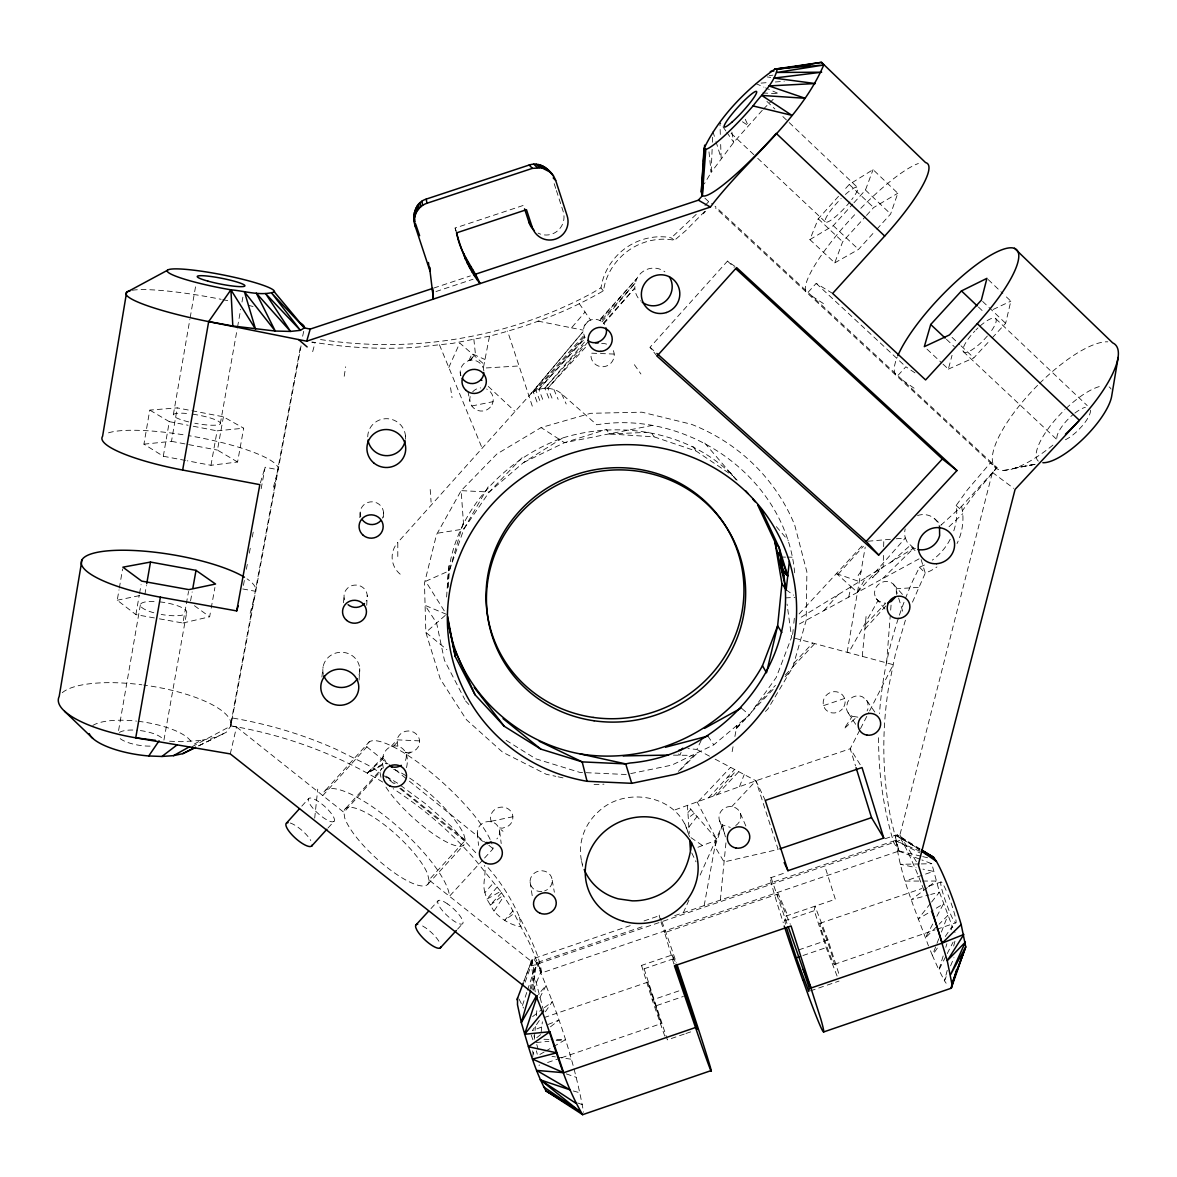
<?xml version="1.0" encoding="UTF-8"?>
<svg xmlns="http://www.w3.org/2000/svg" width="1177" height="1177" viewBox="0 0 1177 1177"><rect width="100%" height="100%" fill="white"/><g stroke="black" fill="none" stroke-linecap="round" stroke-linejoin="round"><path stroke-width="0.75" stroke-dasharray="5 3.75" d="M397.797 556.5L397.797 542.435L530.871 393.839L583.042 331.693L584.307 325.764L588.309 321.144C593.605 317.878 601.138 319.129 604.566 324.528M383.349 767.992C376.478 739.038 413.598 738.097 406.433 767.948M883.441 555.426L883.177 566.887L872.554 577.833L879.925 568.888M883.647 546.658L883.809 539.86M920.105 848.941L897.507 834.934L895.476 835.214C898.875 873.643 915.412 909.909 928.476 945.911M383.378 517.394L383.525 512.407M785.397 924.269L784.456 916.618L771.185 877.968A81.831 2.957 71 0 0 783.279 922.709M712.129 149.347L711.129 172.43L704.346 183.892M712.438 142.24L712.821 133.354M447.687 587.75C447.819 519.587 500.122 460.222 562.577 438.006C623.589 418.894 697.122 433.077 739.436 482.894M366.724 605.258L367.268 595.415M359.073 680.1L359.75 668.551M397.855 746.1L397.061 739.833A11.402 10.799 -5.4 0 1 408.419 730.961A11.402 10.799 -5.4 0 1 419.498 739.936A11.402 10.799 -5.4 0 1 411.979 751.926L406.094 754.737M446.613 597.033L448.746 564.71M448.26 587.117L449.334 570.771L463.12 523.382M896.388 594.429L896.256 588.78L893.314 584.116A11.284 10.667 -37.5 0 0 877.659 585.234A11.284 10.667 -37.5 0 0 877.983 600.623L848.617 652.691M483.512 841.658A11.211 10.519 -10.8 0 1 477.509 830.271L478.45 827.652A11.211 10.519 -10.8 0 1 490.706 821.723C498.651 822.635 502.623 833.169 496.871 838.892M491.486 821.958L491.118 821.266A11.226 10.549 -11.4 0 1 499.592 807.334A11.226 10.549 -11.4 0 1 512.907 816.764L512.701 819.53A10.667 10.034 -11.4 0 1 507.861 826.298L502.417 828.196L498.739 827.828L503.02 831.3M359.794 517.659L360.309 511.024M886.59 662.886L890.195 616.248M890.68 610.098L891.063 605.11M460.825 375.772C457.824 367.489 465.886 358.47 474.419 360.353A11.844 11.726 5.4 0 1 483.32 368.121L483.909 371.138M532.695 1057.27L533.328 1050.046M534.284 1039.217L535.403 1026.579M536.359 1015.736L536.992 1008.512M343.404 602.756L344.214 594.15M862.27 656.354L866.287 614.306M720.339 900.096L726.18 840.481M792.651 634.506L793.269 628.636M793.813 623.251L794.431 617.381M314.7 818.133L317.746 789.134M321.895 677.055L323.116 666.682M541.096 1032.612L542.376 1021.813M561.385 1057.785L661.297 1023.563L648.262 983.266L647.718 982.162L545.128 1017.252M532.695 989.577L536.521 962.889L533.549 958.593L532.166 959.476L523.897 981.162M344.214 376.257L345.67 366.797M837.082 976.071L826.151 947.603L814.307 910.689L814.999 906.202L827.99 939.908L839.613 976.174M154.378 617.925L135.885 614.629L117.244 600.226L119.024 589.795M119.333 588.059L122.599 568.932M185.48 460.457L163.309 456.249L143.932 444.17L149.759 410.096L177.271 407.889L223.409 416.805L243.683 428.207L237.577 462.002L210.977 465.298L187.187 460.781M847.16 652.293L865.213 547.099M135.885 614.629L139.239 595.224M139.548 593.458L141.078 584.631M163.309 456.249L169.297 421.646L149.759 410.096M118.583 730.52L140.446 604.389M173.357 414.642L189.865 319.438M190.174 317.643L195.779 285.305M144.859 594.503L146.434 585.484M143.932 444.17L171.474 441.331L177.271 407.889M159.439 618.837L182.906 623.03L186.04 605.449M186.349 603.698L188.541 591.398M210.977 465.298L217.112 430.841L243.683 428.207M163.941 740.098L186.643 612.673M220.32 423.691L237.21 328.883M237.533 327.088L240.711 309.198M241.991 302.048L242.948 296.678M190.571 600.873L192.175 591.899M237.577 462.002L217.465 450.1L223.409 416.805M182.906 623.03L209.638 616.792L210.874 609.892M211.183 608.171L214.92 587.47M243.433 585.396L244.419 580.026M246.39 569.271L247.376 563.901M249.347 553.161L250.333 547.791M252.305 537.05L253.29 531.68M261.162 488.72L265.105 467.24L278.169 469.726A89.57 17.493 10.2 0 0 188.291 435.578M704.17 905.613L716.307 838.774L697.108 801.905M732.138 751.662L733.315 745.218M734.904 736.493L736.92 725.415M382.716 782.087A407.183 366.4 -0.9 0 0 230.457 725.768L300.679 345.494M198.781 745.821L226.308 732.271L230.839 726.003L301.121 345.494M303.725 331.34L302.033 338.902M704.729 211.419L685.735 230.677L674.436 240.329L669.875 239.49A61.189 60.189 -57.3 0 0 605.199 282.612L603.286 290.866C567.932 311.596 529.15 325.985 489.514 336.166L483.32 368.121L518.91 365.959M848.735 597.092L851 586.632L836.715 573.743M230.28 753.913L236.503 726.974L230.839 726.003A87.304 26.733 8.7 0 0 143.712 685.043M320.541 339.55A476.656 453.086 68.4 0 0 592.002 293.147L600.932 287.835L602.815 279.685A60.498 59.527 -58 0 1 666.741 237.063L671.273 237.886L674.436 240.329M992.167 337.946L1005.644 323.307L1010.822 301.165L1004.187 294.824M230.457 725.768L232.325 717.985A402.755 362.943 -0.8 0 1 335.916 749.19L367.665 764.976L380.009 772.495L381.054 777.879M529.959 989.371L536.521 962.889C557.368 1010.705 574.508 1060.874 583.571 1112.294M250.157 613.349L254.1 597.754M920.811 882.176A81.699 7.724 70.4 0 0 901.332 839.878L899.875 835.096L992.417 472.418L996.272 468.269L715.381 207.873M312.685 351.658L315.009 342.816L311.67 342.139M947.235 970.348L944.484 980.779L947.868 985.796M953.664 946.028L955.959 937.348M943.012 364.134L948.353 369.122L952.031 355.322M273.432 487.219L276.786 474.831M647.718 982.162L661.297 1023.563M765.433 711.452L767.86 709.04L792.827 667.065L806.186 620.367L806.892 571.963L794.71 525.06A193.278 186.201 -21 0 0 691.193 424.22L641.936 412.185L590.663 413.304L541.111 427.575L496.871 453.998L461.149 490.647L436.461 534.785L424.47 583.189L425.839 632.402L440.257 678.982L466.519 719.809L502.667 752.221L546.157 774.245L555.853 776.334M531.077 989.121L534.652 976.792L532.166 959.476L523.942 981.28M905.407 620.191L895.52 653.588L888.62 687.309A402.431 362.457 -41.8 0 0 891.092 819.913L898.978 851.03L541.67 972.923L537.403 962.477M260.367 482.908L265.105 467.24M943.16 955.974L938.893 969.936L944.484 980.779L947.191 974.159M945.837 947.25L946.896 943.763M951.178 929.815L952.237 926.314L939.452 892.107L931.787 863.727L921.856 859.946M522.441 1005.511L526.943 991.873M527.517 990.166L536.521 962.889M492.089 404.535L493.06 401.666A11.741 11.608 -1.1 0 0 486.675 389.028M876.865 229.177L890.636 213.979L897.801 193.249L873.069 169.635L849.264 184.421L843.291 191.042M488.146 486.807L463.885 529.003L449.334 570.771L425.633 581.306L445.509 612.834M735.728 825.533A11.049 10.343 -23.2 0 0 732.359 806.686L729.505 806.554A11.049 10.343 -23.2 0 0 722.472 824.974L714.895 846.587L724.076 861.947L778.115 849.441L755.943 780.763L712.335 757.664M525.119 982.251L533.549 958.593L630.225 925.637M853.958 202.782L865.463 190.041L873.069 169.635M838.524 196.324L818.236 218.819L809.894 239.608L834.743 262.868L842.658 241.771L865.286 216.759M739.509 786.663L744.217 774.554M938.79 938.746L932.346 955.356L938.893 969.936L946.396 955.224M941.379 932.096L947.823 915.485L939.055 924.254M912.469 602.153L925.254 573.14L930.271 570.948A58.1 55.098 -41.8 0 0 936.951 566.931M950.589 965.89L953.973 957.622M681.086 752.412L679.923 755.222L677.113 752.853M533.137 990.431L540.876 971.967M683.351 912.705L690.163 897.418M700.138 875.055L722.472 824.974L730.314 827.372M448.805 367.474L459.736 343.007L484.056 364.281M468.932 360.603L472.006 353.747L484.983 359.5M701.212 740.436L696.828 749.44L687.942 748.587M924.445 565.004L919.487 567.182L912.558 581.291A398.135 359.117 -41.8 0 0 879.499 713.586M859.681 730.255L850.221 748.749L755.943 780.763L673.715 810.32M860.519 728.622L868.758 712.526M869.582 710.923L893.255 664.681L794.74 638.214M947.235 953.591L953.076 942.144M539.772 997.772L546.29 985.164L538.345 994.521M932.714 924.048L925.269 938.04L937.804 925.505M936.863 916.28L943.483 903.833L934.523 909.218M851 586.632L857.444 592.355L865.831 577.51L913.793 548.099L916.662 549.07M874.82 712.056L866.625 700.3L862.432 696.799A11.167 10.475 -31.7 0 0 847.617 702.169L846.395 707.627A11.167 10.475 -31.7 0 0 852.31 716.278L844.071 728.828L856.635 717.117M488.072 867.611A217.201 199.016 -4.8 0 1 519.557 917.163C528.326 934.361 539.625 954.709 541.523 972.526L529.459 943.086L520.911 926.799C510.45 924.931 500.887 919.09 493.957 911.101L503.933 896.124M438.079 533.122L463.885 529.003L489.191 492.03L522.102 457.632M937.319 948.103L932.346 955.356L929.124 947.485M945.278 936.48L952.237 926.314L955.018 932.522M539.331 1020.518L532.269 1030.728L543.906 1026.109M545.378 1011.779L552.425 1001.568L539.684 1011.234M470.535 360.294L473.993 355.469L470.02 360.397M953.797 530.798A57.452 54.539 -42 0 0 956.563 508.405L956.136 505.551L967.141 490.206L990.401 462.841L997.007 467.696L973.438 495.34L962.315 510.847L962.771 513.746A58.1 55.098 -41.8 0 1 957.048 543.539M861.049 571.331L858.136 575.362L860.843 572.537M688.869 827.048L697.064 816.514M940.806 525.31L961.653 506.272L997.007 467.696L715.027 206.21M930.477 903.465L918.119 919.09L933.037 910.115M931.596 902.053L939.452 892.107L930.669 894.476M890.356 562.886L891.018 562.076M530.871 393.839L583.042 331.693M497.297 886.899L486.881 899.154L493.957 911.101M537.992 321.115L571.492 327.824L585.043 312.052M537.05 402.048L533.313 392L538.801 389.337L544.804 388.16L586.705 339.506M601.962 321.792L635.212 283.186L636.875 278.522A18.935 18.641 -60.2 0 1 664.887 271.843M548.85 398.106L544.804 388.16L547.864 388.175L588.809 341.036M603.86 323.704L634.8 288.1L635.212 283.186L600.844 321.027M599.976 320.424L636.875 278.522L599.284 320.232M512.966 910.836L504.55 920.385L514.29 913.264M857.444 592.355L905.348 538.007A18.185 17.199 -41.7 0 1 905.187 528.9M584.631 325.293L587.882 321.63M542.7 399.312L538.801 389.337L584.925 337.446L583.159 332.297M823.871 610.613L838.289 594.429M533.313 392L583.954 335.43M703.331 213.773L705.582 211.257M713.453 796.035L736.449 770.435M544.804 388.16L585.337 343.081M603.33 323.087L634.8 288.1A18.935 18.641 -60.2 0 0 640.906 301.077M656.987 356.116L650.042 347.289L727.489 261.117L735.316 266.664M391.205 746.35L397.061 739.833L419.615 740.892M519.557 917.163L520.911 926.799L511.201 907.688L500.637 891.386L486.881 899.154L484.88 892.534L493.854 882.529M584.528 336.607L535.962 390.484L539.787 400.504M301.812 806.127L308.845 798.344M809.894 239.608L833.287 225.66L852.81 204.048M325.676 790.091L369.284 741.819M490.132 839.422A83.42 20.568 42.3 0 0 420.719 764.388A83.42 20.568 42.3 0 0 366.827 746.851L322.792 795.578A83.14 22.951 42.3 0 1 386.542 817.235A83.14 22.951 42.3 0 1 449.452 896.256L482.143 860.652M866.478 215.45L873.628 207.549L897.801 193.249M832.625 293.426L816.176 283.377L807.334 293.132A88.349 18.273 -46.9 0 1 856.047 213.272M328.059 827.975L333.93 821.487A17.096 4.84 41.8 0 0 319.541 802.302A17.096 4.84 41.8 0 0 310.331 804.833A17.096 4.84 41.8 0 0 332.502 821.87L333.93 821.487M345.832 808.275L382.216 768.14A56.113 14.109 42.3 0 0 380.436 771.494L343.89 812.351L236.503 726.974M834.743 262.868L858.533 249.406L874.57 231.707M838.142 574.229L863.388 546.305M864.874 629.151L887.576 604.036M538.801 389.337L585.41 338.02L584.925 337.446M409.655 778.071A56.113 14.109 42.3 0 1 463.87 834.596L465.386 840.216L428.972 879.984L530.812 960.918L532.548 965.64L659.282 922.533M427.619 884.53L463.767 845.071M914.985 372.859L905.878 366.783L897.109 376.36A87.172 22.584 -46.4 0 1 897.154 357.293M430.973 908.585L438.33 900.552M484.586 858.004L493.119 848.72A83.42 20.568 42.3 0 0 490.912 841.158M501.564 892.696L489.926 905.393L503.285 895.167M987.371 336.034L983.251 340.521A23.143 6.312 -46.2 0 1 964.787 352.467L963.316 351.629A23.143 6.312 -46.2 0 1 974.806 331.09M948.353 369.122L973.835 357.867L989.725 340.609M457.559 929.168L462.487 923.813M694.298 813.322L688.265 817.927M708.583 797.785L734.625 769.464M551.998 398.12L547.864 388.175L586.896 345.817M799.095 613.938L863.815 543.951M762.284 110.3L733.757 142.314L711.129 172.43L708.966 151.524M793.931 663.21L812.689 643.039M394.045 745.688L396.884 742.658M731.726 806.657L755.943 780.763L765.285 800.419M792.915 666.741L814.778 643.598M687.912 812.542L690.884 809.379M698.373 801.449L730.593 767.33M716.955 794.769L738.773 771.671M755.59 706.288L775.452 685.367M785.383 674.907L792.827 667.065M865.301 624.678L885.766 603.154L882.985 603.065L877.983 600.623M751.514 711.967L773.951 688.516M785.162 676.775L790.15 671.567M736.331 728.637L749.366 714.969L776.261 677.408L791.562 637.36L787.06 604.11M736.508 727.666L745.703 718.044M383.643 756.399L367.327 773.186L386.056 763.196M678.335 771.406L695.636 753.604M696.195 214.391L671.273 237.886M704.949 205.504L708.716 201.694L712.335 203.724M680.424 769.949L697.681 752.618M763.461 109.02L773.672 98.809M882.559 578.701L913.793 548.099L907.187 542.126L905.348 538.007L895.623 538.845M949.015 526.722L962.771 513.746M383.731 758.106L367.327 773.186L385.35 762.328M445.23 615.424L425.839 632.402L446.848 649.63M891.916 561.532L910.071 545.569L916.265 551.836M562.577 438.006L523.544 462.532L489.191 492.03L461.149 490.647L463.885 529.003M630.681 773.598L671.846 765.109L713.792 744.835L749.366 714.969L741.26 708.024M540.655 1034.612L535.035 1039.07L533.931 1035.731M550.468 1026.83L558.884 1020.15L545.584 1025.447M405.638 752.75L411.979 751.926M532.607 1016.619L538.272 1012.308M927.314 887.635L911.322 899.699L928.903 894.961M928.771 886.531L936.024 881.043L905.304 881.058L933.42 871.377L923.003 869.141M865.257 578.084L798.492 618.852M544.23 1051.944L539.713 1054.563L538.728 1051.208M545.731 1051.076L551.748 1047.604M553.249 1046.736L565.284 1039.777L551.042 1039.438M194.367 744.026L200.781 740.451L216.097 737.229L226.308 732.271M919.075 558.854L798.197 624.619M192.013 746.733L230.839 726.003M198.648 745.821L216.097 737.229M523.544 462.532L564.474 442.684L606.655 429.34L609.039 433.916L654.044 436.829L696.254 451.129L732.697 475.67L728.96 470.668M993.079 309.492L1010.822 301.165M697.961 847.263L716.028 840.304M674.686 915.662L896.212 840.128M919.973 850.191L897.507 834.934L901.332 839.878L662.739 921.356M547.599 1062.507L559.663 1058.373M834.287 964.375L935.024 929.904M936.76 929.315L955.871 922.783M684.234 1034.097L667.388 1039.85L644.099 968.803L641.539 965.405L672.199 954.944L675.318 961.889M685.926 1033.509L692.664 1031.214M644.04 920.929L659.576 915.632M770.332 877.851L785.986 872.525M885.045 838.76L895.476 835.214L919.34 849.058M537.889 962.3L645.246 925.696M673.921 964.081L664.652 932.655L777.203 894.255L790.341 924.298M644.099 968.803L674.186 958.549M784.309 920.914L814.307 910.689M819.883 923.356L921.856 888.532M928.771 886.163L940.864 882.044M664.74 1036.04L652.249 999.994L679.879 990.548M798.742 949.898L827.99 939.908M802.935 955.533L826.151 947.603M656.795 1005.526L683.396 996.433M810.438 990.857L825.563 985.679M827.24 985.105L839.01 981.088M823.591 705.597L844.586 698.476M456.029 231.28L455.102 228.029L523.441 205.386M433.798 288.041L470.359 275.904M435.976 291.543L473.066 279.229M117.244 600.226L139.68 595.577M491.118 821.266L512.907 816.764M471.8 405.991L493.06 401.666M1003.996 470.359L1034.039 464.444M652.544 425.368L564.474 442.684L541.111 427.575M489.514 336.166L452.659 343.346L415.201 347.362A482.599 458.633 68.5 0 1 312.435 342.051M1034.274 464.371L1015.354 468.034L1035.171 464.341M727.504 777.217L731.564 776.57M769.228 75.666L772.862 75.151M536.197 1042.542L548.923 1041.336M556.191 1040.645L565.284 1039.777M867.979 541.229L890.592 539.287M761.078 83.096L766.418 82.684M775.319 81.978L784.22 81.272M918.251 587.397L896.256 588.78M200.781 740.451L181.332 741.701L167.649 741.142M785.368 597.916L794.916 597.372M609.039 433.916L651.146 432.224L654.044 436.829M594.061 784.559L603.963 784.176M919.605 863.947L900.449 864.301L916.059 867.655M921.341 863.918L931.787 863.727M673.406 755.148L692.002 755.369M780.675 557.045L785.559 557.118M787.192 557.133L792.077 557.207M543.936 1039.276L549.276 1039.394M857.856 717.161L852.31 716.278M614.203 354.071L591.104 353.159A11.726 11.593 -40.5 0 0 605.022 366.474A11.726 11.593 -40.5 0 0 612.187 348.407M762.755 92.983L778.777 93.704L765.609 87.878M626.238 774.51L579.864 772.392L535.726 758.797L504.477 739.333M547.864 388.175L553.823 389.366A23.349 23.04 -18.6 0 1 561.664 393.898L596.783 424.779C688.736 409.611 786.31 478.333 794.696 572.993M767.227 76.932L770.685 77.417M551.969 1056.372L555.47 1056.902M557.207 1057.152L571.213 1059.226M242.786 588.971L255.718 591.325A88.496 21.936 9.5 0 0 247.052 578.863M171.474 441.331L217.465 450.1M169.297 421.646L188.114 425.265M193.234 426.251L217.112 430.841M571.492 327.824L583.145 330.149M558.104 776.82L566.284 778.586M920.988 856.179L897.036 850.485L920.208 859.313M922.709 856.591L929.55 858.224M573.273 1090.976L580.246 1092.874M405.315 752.147L406.109 752.383M566.299 1073.895L576.318 1077.323M836.376 573.626L859.298 581.541M577.686 1102.952L582.733 1104.82M446.466 614.335L425.088 605.375L436.593 622.986L444.435 660.312L464.783 699.447M920.267 851.383L895.344 840.555L919.826 852.869M755.752 83.523L763.961 87.157M697.343 749.72L709.863 756.34M895.476 835.214L919.222 849.058M397.605 783.22L384.997 775.54L395.016 783.602M422.631 925.99L425.75 927.932A16.758 4.899 43.1 0 1 439.565 942.35M812.042 296.177L823.429 303.563M742.466 121.775L748.145 125.556L744.555 117.729M690.958 837.641L702.492 845.527M902.774 380.303L916.471 389.867M786.192 589.839L793.563 595.165M194.411 605.699L209.638 616.792M400.548 785.383L425.5 803.729L451.159 826.342L476.597 853.619M992.417 472.418L1013.677 488.323M366.827 746.851L388.116 764.02M395.207 769.743L407.978 780.042M409.39 781.19L487.44 844.144M488.852 845.277L493.119 848.72M400.754 788.207L465.386 840.216M382.834 774.775L394.148 783.882M399.797 788.428L464.989 841.246A56.113 14.124 42.3 0 1 434.136 834.508A56.113 14.124 42.3 0 1 385.879 787.016M956.136 505.551L962.315 510.847L961.653 506.272M650.042 347.289L655.515 352.203M934.788 518.91L941.291 524.868M727.489 261.117L734.242 267.341M704.876 198.133L708.716 201.694M816.176 283.377L905.878 366.783M927.005 349.157L941.674 362.884M488.278 386.424L514.967 411.332M833.287 225.66L858.533 249.406M952.031 337.358L959.726 344.596M961.006 345.803L973.835 357.867M731.108 133.31L756.399 157.085M757.738 158.336L825.636 222.173M963.316 351.629L1057.417 440.095A22.819 7.474 -45.5 0 1 1073.409 414.26M818.236 218.819L842.658 241.771M946.455 339.3L954.326 346.7M865.463 190.041L890.636 213.979M982.618 301.415L1005.644 323.307M766.918 101.413L774.878 108.975M782.852 116.538L857.224 187.187M995.786 318.732L1087.224 405.579M849.264 184.421L873.628 207.549M978.47 307.065L983.707 312.037M988.253 279.611L1002.848 293.559M919.487 567.182L925.254 573.14L921.002 559.134M386.762 763.932L383.57 757.37M465.577 700.977L468.873 704.523M893.314 584.116L902.862 594.841M716.307 838.774L687.427 805.377L689.31 833.463M704.802 443.111L736.228 479.789M776.364 526.634L788.281 540.537M876.174 598.505L885.384 609.509M600.932 287.835L603.286 290.866M687.824 831.933C677.275 795.019 625.708 786.104 598.99 811.144A55.378 51.759 -18.2 0 0 582.483 864.712M500.637 891.386L475.214 859.828A407.183 366.4 -0.9 0 0 393.192 788.693M692.885 446.377L696.254 451.129M634.388 364.708L640.906 373.992M725.841 130.927L719.897 122.379L720.339 134.943M726.827 132.339L733.757 142.314L731.8 131.736M579.202 303.504L590.574 320.144M707.877 736.066L713.792 744.835M848.117 712.791L855.973 724.752M860.21 764.653L850.221 748.749L855.547 765.962M899.875 835.096L918.31 864.757M519.101 999.155L523.574 1008.027M866.625 700.3L867.846 702.757L868.082 708.26A11.167 10.475 -31.7 0 1 867.111 710.923M691.738 852.913L696.019 861.829M561.664 393.898L566.181 403.976M777.688 892.519L787.472 914.867M740.377 813.425L745.865 826.004M553.823 389.366L558.133 399.341M439.433 344.773L482.099 448.113M719.456 820.531L725.253 834.831M786.972 923.401L784.456 916.618L835.346 899.257L824.783 865.992M684.94 823.959L689.516 836.656M532.298 406.139L507.537 331.017M661.003 921.944L664.652 932.655M455.102 228.029L456.264 231.457M722.472 824.974L725.4 836.891M554.176 183.671L555.868 188.85M556.427 190.586L563.136 211.33A18.111 17.92 86.1 0 1 538.066 233.105M672.199 954.944L674.98 963.551M895.668 840.319L898.978 851.03L893.711 842.482A398.135 359.117 -41.8 0 1 878.63 734.595M641.539 965.405L652.249 999.994M712.909 131.574L715.484 139.916M715.999 141.593L721.148 158.262L720.589 142.123M896.653 591.531L897.257 593.488M898.639 598.048L903.347 613.438M536.771 1044.499L538.242 1049.531M543.656 1011.014L534.652 976.792M460.236 372.565L460.81 375.551M581.629 861.446L582.733 866.463M467.902 391.147L469.844 401.21M552.204 880.249L554.367 892.225M530.106 882.088L532.49 897.536M450.57 387.704L452.027 397.694M530.812 960.918L535.712 995.359M484.88 892.534C482.129 883.427 486.425 874.423 484.63 865.375M499.651 831.212L501.211 843.541M473.86 339.211L475.552 355.322M477.318 833.022L478.539 845.395M430.208 489.47L431.091 502.138M405.462 436.005L405.521 439.242M660.429 920.002A81.949 1.265 71.6 0 1 661.459 920.252M661.93 921.503A81.949 1.265 71.6 0 1 676.392 962.815M860.814 208.329A88.349 18.273 -46.9 0 1 918.384 163.5M108.49 432.842A89.57 17.493 10.2 0 1 186.569 435.299M62.234 692.738A87.304 26.733 8.7 0 1 141.887 684.808M132.354 290.248A90.85 12.153 10.9 0 1 221.114 299.311M222.821 299.649A90.85 12.153 10.9 0 1 229.662 301.062M248.215 305.284A90.85 12.153 10.9 0 1 253.379 306.579M1052.915 445.112A85.862 27.203 -45.7 0 1 992.697 462.59A85.862 27.203 -45.7 0 1 1038.379 384.57M1039.674 383.29A85.862 27.203 -45.7 0 1 1107.822 341.83M1090.549 410.17A22.819 7.474 -45.5 0 1 1082.296 425.839L1078.206 430.223A22.819 7.474 -45.5 0 1 1065.317 439.801M1074.866 413.098A22.819 7.474 -45.5 0 1 1085.356 407.316M980.132 325.97A23.143 6.312 -46.2 0 1 995.183 318.217A23.143 6.312 -46.2 0 1 990.946 331.502M975.851 330.016A23.143 6.312 -46.2 0 1 977.969 327.927M192.822 414.186A23.952 4.325 10.3 0 1 220.364 423.176A23.952 4.325 10.3 0 1 194.793 423.234M188.717 421.91A23.952 4.325 10.3 0 1 173.254 414.951A23.952 4.325 10.3 0 1 189.85 413.789M150.097 746.13A23.202 7.371 8.5 0 1 119.642 738.17M119.451 732.447A23.202 7.371 8.5 0 1 137.415 730.27M140.372 730.593A23.202 7.371 8.5 0 1 163.441 739.936M159.91 601.888A23.511 6.15 9.3 0 1 186.731 611.937A23.511 6.15 9.3 0 1 161.205 614.438M153.834 612.776A23.511 6.15 9.3 0 1 140.372 604.61A23.511 6.15 9.3 0 1 156.982 601.609M533.74 1054.224A21.877 1.898 72.3 0 1 532.534 1050.826M531.239 1035.098A21.877 1.898 72.3 0 1 533.019 1040.174M536.344 1050.855A21.877 1.898 72.3 0 1 537.271 1054.195M539.346 1064.95A21.877 1.898 72.3 0 1 538.992 1065.45M947.971 894.785A21.774 2.31 70.2 0 1 955.327 922.753A21.774 2.31 70.2 0 1 942.218 890.665A21.774 2.31 70.2 0 1 947.294 893.137M845.366 194.485A23.628 4.546 -47.1 0 1 857.518 187.349A23.628 4.546 -47.1 0 1 851.721 199.619M849.941 201.885A23.628 4.546 -47.1 0 1 825.695 222.203A23.628 4.546 -47.1 0 1 841.143 198.501M922.077 885.398A81.699 7.724 70.4 0 1 924.004 890.371M1038.335 461.134A51.347 16.846 -45.5 0 1 1064.92 409.567M1066.112 408.419A51.347 16.846 -45.5 0 1 1102.643 385.894M1109.117 386.909A51.347 16.846 -45.5 0 1 1111.088 389.101M92.806 725.488A52.229 16.581 8.5 0 1 136.503 721.104M138.165 721.295A52.229 16.581 8.5 0 1 191.468 742.319M917.545 515.541A18.185 17.199 -41.7 0 1 939.496 526.502M490.397 407.065A11.741 11.608 -1.1 0 1 470.962 394.413M472.639 391.882A11.741 11.608 -1.1 0 1 480.687 387.895M601.653 343.522A11.726 11.593 -40.5 0 1 607.597 344.552M950.222 539.243A57.452 54.539 -42 0 1 932.302 560.134M360.78 516.894A11.726 11.373 5.2 0 1 372.491 501.829A11.726 11.373 5.2 0 1 382.393 518.189M323.41 674.318A18.494 17.626 0.4 0 1 342.272 652.279A18.494 17.626 0.4 0 1 358.617 676.084M367.724 436.829A18.906 18.479 10.1 0 1 387.704 418.732A18.906 18.479 10.1 0 1 405.418 439.242M344.684 599.932A11.638 11.181 2.1 0 1 356.278 585.072A11.638 11.181 2.1 0 1 366.15 601.094M400.18 574.185A23.246 22.495 -1.2 0 1 397.797 542.435M541.788 891.519A11.108 10.358 -13.5 0 1 530.15 880.264A11.108 10.358 -13.5 0 1 544.333 871.112A11.108 10.358 -13.5 0 1 551.027 885.545L549.409 887.826A11.108 10.358 -13.5 0 1 544.627 890.915M843.938 706.641A11.152 10.49 -30.9 0 0 836.406 691.782A11.152 10.49 -30.9 0 0 823.179 703.493L823.709 706.2A11.152 10.49 -30.9 0 0 842.32 709.01M406.286 755.59A11.402 10.77 -4.8 0 1 403.534 763.432M393.662 769.287A56.113 14.109 42.3 0 1 408.169 777.1M290.322 823.047A17.066 5.091 41.7 0 1 310.772 840.51M447.716 904.01L444.612 902.053A16.787 4.664 43 0 0 437.976 903.465L439.08 905.893A16.787 4.664 43 0 0 455.131 921.782A16.787 4.664 43 0 0 462.502 920.179A16.787 4.664 43 0 0 447.716 904.01M429.075 880.455L427.663 874.143A55.966 15.433 42.3 0 0 382.01 823.003A55.966 15.433 42.3 0 0 343.816 811.895L344.729 817.927A55.966 15.433 42.3 0 0 390.941 870.362A55.966 15.433 42.3 0 0 429.075 880.455M821.605 930.566A21.804 1.089 70.9 0 0 833.904 964.125A21.804 1.089 70.9 0 0 825.754 936.863A21.804 1.089 70.9 0 0 821.605 930.566"/><path stroke-width="1.5" d="M475.582 274.167L698.373 200.178L702.316 195.765L704.008 148.567C719.206 116.817 746.203 89.393 774.878 69.105L821.502 62.337L925.563 162.588A88.349 18.273 -46.9 0 1 884.692 236.047L832.625 293.426L925.593 379.936L977.263 323.66A87.172 22.584 -46.4 0 0 1000.685 250.23A87.172 22.584 -46.4 0 0 897.786 355.763M783.853 575.862C782.926 570.418 782.028 564.975 781.101 559.531C781.44 552.322 779.424 567.726 783.853 575.862C798.124 667.197 720.53 755.457 630.151 762.99L625.708 763.902L582.188 761.887L540.787 749.102L504.242 726.268L475.052 694.783L455.293 656.634L447.937 621.382M884.692 236.047L776.261 133.413A89.761 13.065 -47.6 0 1 702.316 195.765L701.315 191.88L704.008 148.567L705.817 149.347A53.995 7.18 -47.7 0 0 753.045 105.945C761.431 94.337 774.025 83.788 777.129 69.399L821.502 62.337L823.723 65.015C799.86 120.863 746.174 159.528 710.378 207.064L306.697 341.183L208.682 321.615A90.85 12.153 10.9 0 1 130.382 290.631M483.806 372.623C483.791 378.361 478.465 383.202 472.86 383.555A11.844 11.726 5.4 0 1 462.252 378.347M701.315 191.88L703.243 164.912M703.493 161.323L704.655 145.139M702.316 195.765L705.817 149.347M757.65 504.889L774.907 541.832L781.925 583.645L777.629 625.87L766.492 672.758L762.475 665.726L777.629 625.87L781.837 632.49M781.925 583.645L786.192 589.839L789.34 561.517M429.517 267.002L430.076 271.328L415.407 226.837C411.729 216.568 414.657 202.606 426.236 199.09L529.179 165.03C540.478 161.175 551.645 170.356 555.676 180.375L567.137 215.774A18.538 18.361 87.6 0 1 555.426 239.122A18.538 18.361 87.6 0 1 532.269 227.338L529.091 222.615L524.559 208.829M414.436 222.056C413.745 213.89 419.1 205.784 426.927 203.268L532.372 168.37L541.92 167.855L550.453 172.254M584.189 869.523A55.378 51.759 -18.2 0 0 618.219 898.845L632.255 900.846A55.378 51.759 -18.2 0 0 671.861 886.458C684.779 875.364 690.119 858.872 691.59 842.408M81.993 559.752L59.188 696.46A87.304 26.733 8.7 0 0 135.738 737.817L230.28 753.913L535.712 995.359C552.704 1034.303 560.723 1078.103 582.659 1114.663L711.026 1070.629M1118.15 357.44L1111.588 396.678A51.347 16.846 -45.5 0 1 1082.825 439.212A51.347 16.846 -45.5 0 1 1042.866 462.708M146.742 583.689L150.494 562.062L196.015 570.359L215.553 584.027L188.85 589.633L141.681 581.1L122.894 567.182L150.494 562.062M244.463 577.201A88.496 21.936 9.5 0 0 95.146 552.793A88.496 21.936 9.5 0 0 160.381 597.18L135.738 737.817L155.511 740.348M160.381 597.18L236.709 610.922L259.837 484.644L182.67 470.05L208.682 321.615L230.913 289.807C245.125 291.028 260.426 296.221 274.388 291.97L304.372 327.912L310.213 329.089L432.062 288.615M192.822 588.309L196.015 570.359M236.709 610.922L238.122 605.861M956.636 969.407L951.266 988.209L823.709 1031.935M930.713 324.499L924.328 346.656L949.456 334.945L981.338 300.194L986.929 278.346L961.462 290.925L930.713 324.499L945.146 338.064M306.697 341.183L310.213 329.089M530.562 990.887L521.337 1022.607C528.179 1045.75 534.387 1069.555 545.951 1090.873L582.659 1114.663L580.026 1112.133M535.741 997.051L521.337 1022.607L517.483 1004.702L517.542 997.861M676.952 964.463A81.949 1.265 71.6 0 1 709.407 1063.979A81.949 1.265 71.6 0 1 695.519 1027.521L563.695 1072.718L549.85 1031.729L524.604 1034.289L537.33 995.624M964.934 948.647L951.266 988.209L951.913 984.031L965.758 946.911L961.182 924.548A48.993 5.194 70.2 0 0 936.436 861.373L933.655 857.356L921.606 849.882M516.983 999.729L523.309 982.957M89.246 733.639A52.229 16.581 8.5 0 0 148.743 755.972L159.101 740.804M762.475 665.726C727.033 729.814 652.352 765.609 580.173 753.913C512.686 741.422 454.91 686.014 447.716 616.542M895.314 597.107L891.342 601.373L887.87 602.874M524.604 1034.289L543.656 1011.014M286.555 823.017L299.473 808.731M288.071 822.635A17.066 5.091 41.7 0 0 291.822 834.64A17.066 5.091 41.7 0 0 310.125 846.572L311.596 846.131L326.882 829.27M416.246 924.622L428.516 911.248M440.33 947.882L456.338 930.507M878.689 555.088L866.184 541.391L942.35 458.971L956.96 470.55L878.689 555.088L656.987 356.116L736.625 267.591L956.96 470.55M961.182 924.548L942.203 943.101L811.188 987.959L803.214 969.51L788.222 926.785M682.822 748.175L679.968 750.514L679.129 749.97M148.743 755.972L161.911 756.458L177.168 744.85M549.85 1031.729L528.429 1046.75L556.706 1052.826L532.534 1059.079L563.695 1072.718L536.609 1070.393L570.198 1089.917L540.375 1079.868L580.011 1111.588L545.951 1090.873L558.486 1098.023M299.885 322.66A90.85 12.153 10.9 0 1 304.372 327.912L300.4 330.34L290.513 331.428L275.256 331.046L232.811 325.985L208.682 321.615M161.911 756.458L173.519 755.649L189.556 746.718M704.523 728.372L741.26 708.024M167.517 270.254L126.616 292.279L102.59 436.299A89.57 17.493 10.2 0 0 182.67 470.05M182.788 753.648L195.47 747.395L182.788 753.648L173.519 755.649M779.836 848.852L871.524 817.632L883.765 838.039L787.943 870.7L784.162 862.535M786.486 927.623L796.299 957.798L799.624 956.666M665.579 747.204L707.877 736.066M631.711 783.323L675.642 774.245A175.491 168.723 -21.1 0 0 759.445 506.154A175.491 168.723 -21.1 0 0 473.463 528.914A175.491 168.723 -21.1 0 0 587.058 781.293L631.711 783.323L625.708 763.902L580.173 753.913M490.971 842.246L489.191 842.614A11.211 10.519 -10.8 0 1 486.278 842.482M587.794 340.359C596.003 347.215 609.289 337.902 605.993 327.897M770.302 71.517L773.907 70.944M801.228 65.956L774.878 69.105L823.723 65.015L776.879 72.444L821.664 72.209L774.083 78.079L815.352 83.552L768.934 85.921L805.156 98.279L761.754 95.425L791.797 115.317L753.045 105.945M806.495 65.323L810.011 64.897M623.221 755.914L668.521 755.09M598.063 343.081L595.341 342.669M925.24 853.546L933.655 857.356L922.518 850.897L931.89 856.429M539.213 741.23L582.188 761.887L587.058 781.293M698.373 200.178L710.378 207.064M540.375 1079.868L575.759 1103.173M921.473 851.206L936.436 861.373M543.568 1086.857L580.011 1111.588M389.528 765.168L392.368 767.448M503.065 718.617L540.787 749.102M298.546 339.55L307.138 346.921M781.69 570.668L787.737 575.891L779.13 547.585L760.931 508.626M656.884 353.438L866.184 541.391M735.596 268.591L942.35 458.971M480.981 379.612L481.834 380.406M977.263 323.66L1079.383 420.307L1015.104 489.382L918.31 864.757L947.25 960.712L951.913 984.031L965.758 946.911L950.56 974.674L965.39 942.086L947.25 960.712L963.831 934.464L942.203 943.101A81.699 7.724 70.4 0 0 931.919 911.91M961.462 290.925L977.16 305.829M546.834 168.826L552.145 174.005M544.98 167.34L548.556 170.739M553.587 175.961L548.482 170.533M542.95 166.119L546.466 169.488M64.558 711.276L92.777 738.376M1014.486 248.273L1112.677 342.875A85.862 27.203 -45.7 0 1 1065.45 434.225M540.773 165.177L544.245 168.517M553.19 177.962L555.676 180.375M538.507 164.53L541.92 167.855M536.168 164.191L539.522 167.502M533.799 164.147L537.109 167.472M529.179 165.03L532.372 168.37M304.372 327.912L271.74 293.176L300.4 330.34L265.59 293.588L290.513 331.428L256.292 293.132L275.256 331.046L244.463 291.852L255.556 329.192L230.913 289.807A54.628 6.621 11.1 0 1 167.517 271.681A54.628 6.621 11.1 0 1 219.584 274.256A54.628 6.621 11.1 0 1 274.388 291.97M745.63 490.78L747.983 493.516M752.692 499.004L755.046 501.755M474.184 687.442L504.242 726.268M456.853 233.178C459.53 252.305 472.713 266.782 480.054 283.569C468.181 268.827 461.59 250.922 456.485 232.899L526.472 209.697L532.269 227.338M777.203 551.601L780.572 556.265L787.737 575.891L782.793 569.609L781.204 564.357L783.205 571.993M780.954 561.194L781.528 562.003L780.763 558.737L781.101 559.531M454.646 649.675L475.052 694.783M796.299 957.798L808.746 991.431L809.335 988.43L803.214 969.51M802.832 979.926L809.114 997.552A81.831 2.957 71 0 0 820.855 1019.12L791.076 925.961L674.436 965.817L695.533 1027.565M676.466 965.228L697.726 1029.478L675.539 965.272M415.569 223.807L419.615 235.68M787.943 870.7L765.285 800.419L862.02 767.551L883.765 838.039M475.42 273.873L477.288 279.802M856.076 767.684L871.524 817.632M472.845 270.092L474.655 275.948M470.417 266.223L472.154 271.99M468.122 262.28L469.8 267.944M465.96 258.234L467.607 263.81M463.797 253.746L465.386 259.22M786.192 589.839L774.907 541.832L779.13 547.585L780.572 556.265M414.039 217.436L414.995 222.115M447.907 618.278L455.293 656.634M426.236 199.09L426.927 203.268M939.496 526.502L939.629 535.609A18.185 17.199 -41.7 0 1 918.104 549.541M421.999 201.164L422.572 205.386M429.561 267.297L433.43 299.061L432.415 288.13L433.239 294.412M428.457 262.53L429.002 266.767M420.115 202.591L420.66 206.858M418.453 204.268L418.938 208.564M417.011 206.152L417.467 210.492M780.013 550.542L780.675 557.045M415.834 208.197L416.261 212.596M414.937 210.389L415.334 214.847M414.333 212.699L414.716 217.201M415.128 223.689L415.407 226.837M414.039 215.053L414.422 219.613M689.737 840.04L690.413 850.162M230.913 289.807L232.811 325.985M802.729 979.955A81.831 2.957 71 0 1 784.235 925.99M669.272 276.61A18.935 18.641 -60.2 0 1 642.142 302.106M380.73 520.661A11.726 11.373 5.2 0 1 362.163 519.557M357.234 678.849A18.494 17.626 0.4 0 1 339.535 687.412A18.494 17.626 0.4 0 1 323.881 675.775M405.168 440.816A18.906 18.479 10.1 0 1 367.974 440.051M364.487 603.536A11.638 11.181 2.1 0 1 348.098 604.713M534.196 230.457A18.111 17.92 86.1 0 1 529.091 222.615M401.313 765.33A11.402 10.77 -4.8 0 1 389.97 766.212M440.934 946.705A16.758 4.899 43.1 0 1 430.811 944.66A16.758 4.899 43.1 0 1 416.879 930.08L415.805 927.623A16.758 4.899 43.1 0 1 417.717 924.283M312.214 844.909A17.066 5.091 41.7 0 1 311.596 846.131M207.814 281.097A24.276 2.942 11.1 0 0 244.86 285.952A24.276 2.942 11.1 0 0 210.565 276.448A24.276 2.942 11.1 0 0 207.814 281.097M731.785 122.305A23.996 3.193 -47.7 0 0 756.708 92.1A23.996 3.193 -47.7 0 0 732.741 113.169A23.996 3.193 -47.7 0 0 731.785 122.305M666.344 312.538A19.45 19.141 -58.6 0 0 673.597 279.699A19.45 19.141 -58.6 0 0 641.818 290.204A19.45 19.141 -58.6 0 0 666.344 312.538M936.598 563.709A18.67 17.626 -41.4 0 0 952.046 535.55A18.67 17.626 -41.4 0 0 920.502 537.712A18.67 17.626 -41.4 0 0 936.598 563.709M363.252 535.314A12.05 11.667 4.4 0 0 382.952 528.753A12.05 11.667 4.4 0 0 367.15 515.467A12.05 11.667 4.4 0 0 363.252 535.314M327.412 700.933A18.994 18.067 0 0 0 358.455 690.546A18.994 18.067 0 0 0 333.459 670.184A18.994 18.067 0 0 0 327.412 700.933M373.609 462.782A19.42 18.979 9 0 0 405.374 452.233A19.42 18.979 9 0 0 379.95 430.532A19.42 18.979 9 0 0 373.609 462.782M346.715 620.441A11.961 11.476 1.6 0 0 366.253 613.894A11.961 11.476 1.6 0 0 350.54 600.917A11.961 11.476 1.6 0 0 346.715 620.441M623.354 921.267A56.834 52.965 -18.3 0 0 697.108 857.724A56.834 52.965 -18.3 0 0 604.625 831.389A56.834 52.965 -18.3 0 0 623.354 921.267M736.022 848.043A11.343 10.578 -23.2 0 0 749.293 833.875A11.343 10.578 -23.2 0 0 730.343 830.624A11.343 10.578 -23.2 0 0 736.022 848.043M539.772 913.087A11.402 10.593 -13.6 0 0 556.235 902.479A11.402 10.593 -13.6 0 0 538.669 894.711A11.402 10.593 -13.6 0 0 539.772 913.087M389.734 785.883A11.696 11.034 -5.2 0 0 406.506 775.01A11.696 11.034 -5.2 0 0 388.292 766.83A11.696 11.034 -5.2 0 0 389.734 785.883M485.748 863.05A11.505 10.77 -11 0 0 502.329 852.339A11.505 10.77 -11 0 0 484.527 844.424A11.505 10.77 -11 0 0 485.748 863.05M466.107 390.426A12.167 12.035 3.2 0 0 486.086 383.79A12.167 12.035 3.2 0 0 470.27 369.99A12.167 12.035 3.2 0 0 466.107 390.426M600.785 351.379A12.079 11.961 -44.4 0 0 610.304 332.753A12.079 11.961 -44.4 0 0 589.5 334.003A12.079 11.961 -44.4 0 0 600.785 351.379M898.757 618.469A11.579 10.931 -37.2 0 0 908.291 601.05A11.579 10.931 -37.2 0 0 888.635 602.462A11.579 10.931 -37.2 0 0 898.757 618.469M866.949 735.11A11.461 10.725 -31.6 0 0 880.146 720.442A11.461 10.725 -31.6 0 0 861.108 717.411A11.461 10.725 -31.6 0 0 866.949 735.11M593.149 717.411A129.573 124.924 -21.1 0 0 735.978 546.864A129.573 124.924 -21.1 0 0 515.806 515.349A129.573 124.924 -21.1 0 0 593.149 717.411M594.091 720.78A130.206 125.498 -21.1 0 0 737.641 549.438A130.206 125.498 -21.1 0 0 516.394 517.777A130.206 125.498 -21.1 0 0 594.091 720.78"/></g></svg>
